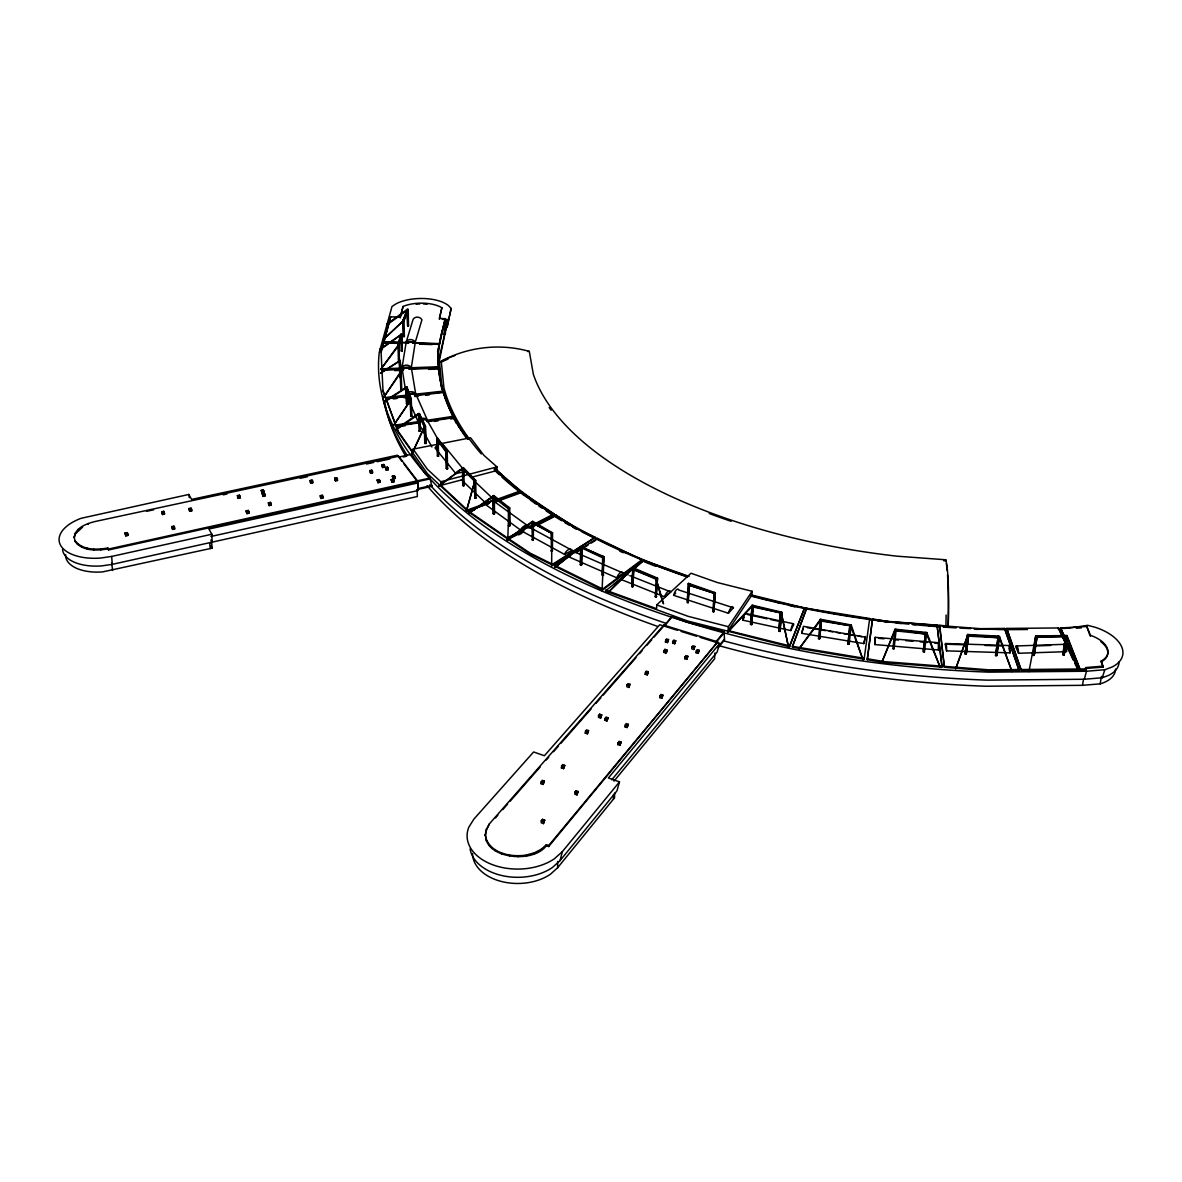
<?xml version="1.0" encoding="UTF-8"?>
<svg xmlns="http://www.w3.org/2000/svg" width="1182" height="1182" viewBox="0 0 1182 1182"><rect width="100%" height="100%" fill="white"/><g stroke="black" fill="none" stroke-linecap="round" stroke-linejoin="round"><path stroke-width="1.5" d="M526.64 855.96L526.64 854.955L534.53 852.724L541.267 849.223L546.38 844.702L548.67 845.544L548.655 846.534L546.38 845.706C530.836 866.79 469.993 856.137 489.422 823.81L663.811 625.101L717.696 641.885L548.655 846.534M532.624 522.119L533.407 521.735L533.348 539.731L532.565 540.115L531.9 521.705L532.683 521.321L552.555 532.86L552.408 550.93L551.625 551.329L551.034 532.816L551.831 532.432L551.625 551.329M532.565 540.115L532.683 521.321M531.9 522.607L506.65 539.686L531.9 521.705L551.772 533.245L551.684 566.252L551.684 565.336M534.53 853.714L534.53 852.724M540.913 783.651L542.139 780.297L544.341 781.08L543.114 784.434L540.913 783.651L542.124 782.262M541.267 820.796L541.253 822.775L543.498 823.603L544.754 820.145L542.508 819.333L541.267 820.796L543.513 821.608L544.754 820.145M541.253 850.213L541.267 849.223M542.494 821.313L542.508 819.333M543.114 784.434L544.341 781.08M543.498 823.603L543.513 821.608M546.38 845.706L546.38 844.702M523.493 531.516L508.954 538.962L508.954 539.849L530.053 553.989L552.585 565.144L552.6 564.242L595.181 537.322L577.23 528.738L555.806 514.968L529.95 528.206M493.825 501.7L521.055 491.83L554.062 513.845L554.062 514.731L528.31 528.014M569.813 555.614L554.506 565.188L554.491 566.089L602.702 589.966L641.974 560.623L642.018 559.721L597.368 538.371L574.408 552.733M555.806 514.968L555.806 515.854L549.586 511.85M472.564 853.463A45.344 30.141 -0.4 0 0 500.858 881.329A45.344 30.141 -0.4 0 0 550.457 874.207L557.608 867.765L557.682 861.427M561.376 767.901L562.573 764.577L564.76 765.345L563.563 768.655L561.376 767.901L562.558 766.527M563.563 768.655L564.76 765.345M874.887 644.574L875.197 637.349L938.552 642.712L938.671 646.554L938.449 649.982L874.887 644.574L875.197 637.349M574.836 792.162L574.807 794.127L577.023 794.91L578.249 791.526L576.018 790.743L574.836 792.162L577.067 792.945L578.249 791.526M575.989 792.708L576.018 790.743M603.337 557.298L582.105 547.414L581.81 564.686L580.288 564.745L580.598 546.557L604.209 556.781L603.071 575.486L602.229 575.102L602.672 556.825L603.367 556.382L602.229 575.102M577.023 794.91L577.067 792.945M581.116 565.129L582.12 546.498M585.223 733.106L586.39 729.87L588.547 730.594L587.365 733.83L585.223 733.106L586.361 731.791M587.365 733.83L588.547 730.594M595.181 537.322L552.585 565.144M597.368 538.371L597.353 539.258L582.105 531.974M598.55 715.465L598.506 717.385L600.633 718.109L601.786 714.903L599.658 714.194L598.55 715.465L600.678 716.189L601.786 714.903M602.081 589.966L602.066 590.882L603.514 557.224L580.598 546.557L554.801 567.493L580.584 547.473M599.614 716.115L599.658 714.194M603.071 575.486L603.514 557.224M600.633 718.109L600.678 716.189M689.106 576.388L643.85 560.371L605.465 590.97L687.732 621.038L789.517 646.805L804.558 607.976L751.87 595.063L728.112 630.567L789.591 645.86L804.558 607.976M604.815 720.266L605.967 717.06L608.109 717.784L606.942 720.99L604.815 720.266L605.923 718.981M606.942 720.99L608.109 717.784M613.458 799.121L613.591 794.481M614.67 793.152L614.537 797.791L557.608 867.765M617.772 744.586L618.94 741.321L621.126 742.06L619.944 745.325L617.772 744.586L618.88 743.256M619.944 745.325L621.126 742.06M624.953 726.812L626.105 723.591L628.263 724.315L627.11 727.536L624.953 726.812L626.046 725.512M626.888 684.866L626.829 686.757L628.927 687.451L630.065 684.319L627.952 683.624L626.888 684.866L629.001 685.545L630.065 684.319M627.11 727.536L628.263 724.315M632.621 586.952L633.877 568.128L632.621 586.952L631.735 586.567L632.991 567.744L657.532 578.131L656.143 597.043L655.242 596.659L656.631 577.747L656.025 592.67M628.927 687.451L629.001 685.545M631.735 586.567L632.991 567.744M635.295 567.877L643.85 560.371M645.121 674.228L646.244 671.125L648.327 671.804L647.219 674.907L645.121 674.228L646.17 673.016M647.219 674.907L648.327 671.804M656.143 597.043L657.532 578.131M751.87 595.063L752.121 591.281L717.356 582.534L691.042 573.24L656.749 604.903L656.586 608.715L605.494 590.069M659.659 697.587L660.782 694.44L662.91 695.134L661.787 698.281L659.659 697.587L660.694 696.346M663.811 625.101L663.782 626.032L659.719 624.761L544.385 755.726L533.614 751.974L473.893 819.096L468.84 827.164A50.782 33.392 -0.3 0 0 492.835 864.825A50.782 33.392 -0.3 0 0 554.388 858.753L562.41 851.587L619.501 781.849L608.39 777.978L719.72 643.451L700.025 637.32M661.787 698.281L662.91 695.134M663.826 652.405L664.905 649.361L666.988 650.011L666.899 651.888L665.894 653.055L663.826 652.405L664.905 649.361M665.392 641.944L666.485 638.93L668.539 639.565L667.446 642.594L665.392 641.944L666.397 640.792M665.894 653.055L666.988 650.011M667.446 642.594L668.539 639.565M672.588 643.111L673.666 640.083L675.735 640.733L674.656 643.762L672.588 643.111L673.592 641.959M924.427 651.976L923.29 651.193L925.609 632.4L923.26 651.858L924.427 651.976L926.777 632.518L895.055 629.208L892.883 648.637L894.035 648.755L896.222 629.326M926.629 634.128L940.222 667.431L926.777 632.518M674.656 643.762L675.735 640.733M713.795 602.17L714.371 592.404L712.746 611.537L713.736 611.877L715.361 592.743L688.545 583.361L687.067 602.421L688.042 602.776L689.52 583.716L688.042 602.776M684.688 658.67L685.767 655.611L687.865 656.261L686.772 659.334L684.688 658.67L685.678 657.488M687.88 596.851L688.545 583.361M686.772 659.334L687.865 656.261M691.854 646.968L691.751 648.829L693.834 649.479L694.913 646.451L692.829 645.8L691.854 646.968L693.923 647.618L694.913 646.451M693.834 649.479L693.923 647.618M695.991 652.686L697.07 649.642L699.168 650.292L698.074 653.336L695.991 652.686L696.981 651.504M698.074 653.336L699.168 650.292M712.746 611.537L713.5 607.459M713.736 611.877L715.361 592.743M714.933 652.937L714.578 658.847L614.019 781.125M210.898 536.48L417.867 490.56L418.339 482.832L404.052 464.083M728.112 630.567L728.363 626.711L752.121 591.281M892.883 648.637L894.035 648.755M894.907 630.804L881.506 663.132L895.055 629.208M752.845 606.987L780.578 612.867L753.2 606.396L751.604 624.672L750.54 624.406L752.18 605.199L781.745 612.187L779.943 631.454L778.849 631.203L780.312 612.527L778.849 631.203M750.54 624.406L752.18 605.199M751.604 624.672L753.259 605.45M779.943 631.454L781.745 612.187M789.517 646.805L789.591 645.86M792.383 646.332L792.309 647.263L864.116 659.201L869.686 618.526L806.641 608.316L792.383 646.332L864.219 658.271L864.116 659.201M792.945 645.535L806.641 608.316M821.46 620.447L819.614 638.841L818.491 638.635L820.411 619.294L851.217 624.982L849.119 644.367L847.996 644.16L849.858 625.396L847.996 644.16M819.614 638.841L821.549 619.501M869.686 618.526L869.583 619.442L872.405 619.9L867.263 659.733L884.269 662.555L941.936 667.106L942.054 666.16L937.104 625.352L889.145 621.673L872.508 618.969L867.263 659.733M872.405 619.9L872.508 618.969M941.936 667.106L937.104 625.352M939.616 626.475L939.734 625.559L979.996 628.647L1004.567 628.425L1019.179 670.49L988.551 670.77L944.388 667.298L939.616 626.475L936.986 626.283M944.388 667.298L939.734 625.559M983.335 636.3L998.184 637.733L968.693 636.182L968.723 634.571L966.27 654.06L965.103 654.001L967.556 634.512L999.381 636.182L1011.999 671.568L999.351 637.792M965.103 654.001L967.556 634.512M966.27 654.06L968.353 637.305M995.584 655.611L998.214 636.123L995.584 655.611L996.751 655.67L999.499 636.847L967.659 635.177L955.617 668.997L967.526 636.123M996.751 655.67L999.13 637.896M1004.567 628.425L1019.179 670.49M1006.68 628.41L1021.351 670.475L1078.043 669.958L1078.206 669.012L1058.333 627.967L1006.68 628.41L1021.351 670.475M411.321 367.602L415 344.065A5.171 4.565 10.5 0 0 405.914 343.932L402.057 367.469L411.321 367.602A5.275 4.625 10.2 0 0 402.057 367.469M801.677 633.316L803.435 626.327L865.534 637.231L863.791 643.569L801.677 633.316L803.184 628.617M863.791 643.569L865.387 636.507M1029.094 670.667L1028.946 671.612L1035.713 635.916L1066.991 635.547L1080.614 670.741L1067.11 637.172M1034.176 655.389L1037.131 636.581L1034.176 655.389L1033.024 655.404L1035.713 635.916M1033.024 655.404L1035.979 636.596L1067.257 636.226L1064.14 655.035L1062.721 654.37L1065.839 635.561L1062.987 655.05M1073.271 660.103L1058.333 627.967M1103.308 666.116L1085.549 667.579L1085.933 669.884L1079.86 669.943L1060.52 627.952L1086.805 626.49L1090.484 635.34A27.807 15.159 10.1 0 1 1101.181 661.019L1103.146 667.062L1085.386 668.524M1064.14 655.035L1066.991 635.547M1086.805 626.49L1089.715 634.793M1079.86 669.943L1060.52 627.952M1090.336 636.271L1090.484 635.34M718.848 645.623A556.19 259.508 5.6 0 0 985.847 686.225L1082.461 685.324L1083.51 679.369M1103.146 667.062L1101.181 661.019M1082.461 685.324L1100.132 683.861L1101.461 676.414M485.196 835.482L486.26 828.966M443.723 334.329L445.289 327.384L447.047 327.444L451.125 308.458L448.569 305.68A32.032 14.347 -1.2 0 0 395.881 303.922L391.996 306.478L379.274 352.325A562.543 259.346 5.6 0 0 988.846 672.144L1086.494 671.243L1104.786 669.736L1111.952 667.062A42.33 23.064 10.1 0 0 1095.167 627.273L1087.691 625.308L1069.089 628.159A498.686 228.82 5.5 0 1 1058.378 628.676M451.125 308.458L447.047 327.444M439.157 358.663L446.175 327.414L445.998 319.45A498.686 228.82 5.5 0 0 467.747 439.069M439.187 361.633L447.786 319.775M456.237 423.186C444.329 398.689 433.868 371.133 439.423 343.593L445.097 318.623L439.379 318.431L441.861 307.734A26.211 11.761 -1.2 0 0 403.047 306.448L400.196 317.116L390.651 316.806L381.106 352.325M445.126 319.421L439.453 344.405L419.699 343.74M439.394 319.229L441.861 307.734M399.486 361.722L398.467 362.12L397.994 345.233L398.91 345.262L399.486 361.722L398.467 362.12M397.92 346.489L380.678 369.478L397.891 345.661L400.772 334.122L401.23 350.891L402.131 350.921L401.688 334.151L379.91 349.118L379.939 349.931L400.801 334.949M401.23 350.891L402.235 350.493M399.294 361.293L380.501 373.172L400.21 360.421L400.816 377.457L399.871 377.486L398.807 345.691L401.688 334.151M938.449 649.982L938.552 642.712M400.225 317.914L403.047 306.448M470.096 848.927A48.034 31.781 -0.3 0 0 502.158 875.611A48.034 31.781 -0.3 0 0 552.408 867.499L559.987 860.688L562.41 851.587M723.753 640.88A559.234 259.552 5.6 0 0 987.206 680.138L1084.308 679.251L1086.494 671.243M619.501 781.849L616.974 790.817L559.987 860.688M474.809 481.562L466.299 511.407L474.795 480.675L475.725 480.424L475.962 498.08L475.046 498.331L474.337 480.202L475.267 479.951L474.351 481.089L462.916 469.21L463.846 468.958L475.282 480.838M82.622 527.083L75.367 533.939L74.259 537.677C74.85 527.778 86.478 523.774 94.663 521.602L398.674 456.222L417.571 481L417.601 481.872L108.478 549.985L107.828 548.02C96.821 549.837 82.134 550.546 74.88 540.396L74.998 541.297C82.252 551.447 96.924 550.738 107.946 548.921M415.296 342.13L421.959 319.687A5.053 4.462 18.2 0 0 413.124 319.303L406.298 341.731L415.296 342.13A5.156 4.521 17.9 0 0 406.298 341.731M719.72 643.451L717.09 652.109L611.759 779.854M1084.308 679.251L1102.289 677.759L1104.786 669.736M849.119 644.367L848.218 643.525M850.907 626.549L863.023 659.984L851.217 624.982M849.991 625.721L821.224 621.067M818.491 638.635L819.85 638.221M820.101 620.846L798.781 649.184L820.411 619.294M403.49 336.515L403.121 319.894L404.008 319.953L404.392 336.56L403.49 336.515L402.959 320.307L407.288 309.329L408.174 309.389L408.529 325.892L407.657 325.833L407.14 309.728L408.026 309.787M407.657 325.833L407.288 309.329L386.839 324.149L386.869 324.947L407.317 310.142M404.392 336.56L403.653 336.102M408.529 325.892L407.805 325.434M408.174 309.389L403.845 320.352L382.628 340.224L402.988 321.12M424.545 427.234L411.587 454.435L424.515 426.362L418.398 413.611L395.985 429.169L396.014 430.012L418.413 414.468M790.773 630.553L793.757 624.51A6.398 1.152 -78 0 0 792.501 624.746A6.398 1.152 -78 0 0 790.773 630.553L742.695 620.151A6.353 1.285 -78 0 1 744.453 614.389A6.353 1.285 -78 0 1 745.857 614.182M742.695 620.151L744.276 617.167M487.058 828.671L489.422 823.81M410.435 400.284L393.739 425.165L411.366 399.339L406.918 386.957L384.977 400.861L385.007 401.703L406.002 387.903M400.225 373.364L383.559 397.462L400.196 372.522L401.156 372.478M717.784 647.248L724.477 639.152M718.183 647.633L724.507 639.964L724.138 631.853L686.757 622.146L671.937 616.723L654.089 637.083M548.67 845.544L717.696 641.885M715.568 642.166L724.138 631.853M715.997 642.52L724.182 632.665M664.24 626.386L671.937 616.723M495.494 817.9L497.903 815.152M502.749 809.626L507.58 804.115M510.003 801.352L540.233 766.882M546.291 759.982L548.714 757.234M553.545 751.708L558.392 746.182M560.815 743.419L591.103 708.89M595.95 703.364L600.796 697.838M603.219 695.075L635.916 657.798M639.551 653.646L641.974 650.883M646.82 645.357L651.666 639.846M728.393 613.251L733.387 607.799L678.778 589.995A6.279 2.29 -72 0 0 676.326 589.892A6.279 2.29 -72 0 0 673.622 595.314L728.393 613.251A6.353 2.172 -72 0 1 731.067 607.74A6.353 2.172 -72 0 1 733.387 607.799M751.767 606.721L727.551 632.326L751.826 605.79L781.405 612.793L788.616 647.692L781.332 613.724M673.622 595.314L675.69 593.187M632.311 569.148L607.711 592.832L632.34 568.217L656.882 578.619M628.115 574.984A6.176 2.807 -68.4 0 0 625.13 574.688A6.176 2.807 -68.4 0 0 621.983 579.86L664.624 596.836L670.667 591.842L629.814 575.664M613.99 584.381L626.77 574.467M655.242 596.659L656.778 596.555M642.018 559.721L602.717 589.05L554.506 565.188M655.936 579.165L656.586 578.678L633.197 569.517L655.936 579.165L663.028 603.086M462.472 468.737L438.492 486.334L463.374 467.614L475.725 480.424M579.52 554.077L576.136 552.615A6.087 3.103 -66.4 0 0 572.886 552.171A6.087 3.103 -66.4 0 0 569.532 557.165L616.841 577.865L623.387 573.167L582.889 555.54M492.909 496.75L468.353 513.712L493.766 495.539L509.738 507.979L509.797 525.857L508.925 526.167L508.26 507.832L509.147 507.506L509.797 525.857M604.209 556.781L602.643 557.756L581.411 547.857M580.288 564.745L581.81 564.686M557.564 564.169L563.681 560.342M575.93 552.674L578.988 550.753M583.583 547.887L588.163 545.005M591.222 543.099L595.817 540.218M564.538 554.417L572.044 550.324L530.644 527.852A5.969 3.59 -61.4 0 0 526.891 527.157A5.969 3.59 -61.4 0 0 523.124 531.811L564.538 554.417A6.073 3.546 -61.4 0 1 568.32 549.674A6.073 3.546 -61.4 0 1 572.044 550.324M488.727 503.547L468.308 510.949L468.308 511.821L507.388 538.8L523.478 530.496M468.308 510.949L507.373 537.913L554.062 513.845M518.647 534.885L521.883 533.23M539.642 524.128L554.181 516.682M550.886 550.901L552.408 550.93M551.772 533.245L552.555 532.86M531.856 539.686L533.348 539.731M520.597 530.068L529.078 526.729L495.243 502.276A5.866 4.063 -54 0 0 491.018 501.242A5.866 4.063 -54 0 0 486.836 505.497L520.597 530.068A5.969 4.048 -54 0 1 524.852 525.724A5.969 4.048 -54 0 1 529.078 526.729M1102.289 677.759L1108.642 675.365A40.025 21.956 10.2 0 0 1119.073 661.964M468.308 511.821L475.12 509.353M495.539 501.966L521.055 492.717L521.055 491.83M508.334 525.709L509.206 525.384M520.11 491.003L497.031 470.51L497.001 466.92L483.822 455.247L470.554 437.783L413.109 449.116L427.278 469.121L440.827 481.754L440.916 485.374L467.348 510.048L520.11 491.003L523.183 494.608M419.802 422.713L396.236 426.2L396.265 427.042L398.142 432.095L427.396 473.598L467.363 510.934L489.481 502.941M492.879 501.715L520.11 491.875M493.057 513.638L494.504 513.786L493.057 513.638L492.894 495.849L509.147 508.408M509.738 507.979L508.275 508.718L493.485 497.194L494.357 496.883M461.423 479.818L485.403 502.778L494.475 500.119L474.396 481.074M474.588 497.858L475.962 498.08M440.827 481.754L497.001 466.92M440.916 485.374L461.955 479.803M470.732 477.469L497.031 470.51M475.046 498.331L474.795 480.675L462.458 467.85L462.753 485.403L464.127 485.639L463.861 470.628M462.753 485.403L464.127 485.639M455.838 473.627L465.22 471.529A5.747 4.58 -38.9 0 0 460.492 469.963A5.747 4.58 -38.9 0 0 455.838 473.627L435.05 447.934A5.629 4.536 -38.9 0 1 439.601 444.343A5.629 4.536 -38.9 0 1 444.284 445.924L462.901 468.678M65.616 554.594A38.046 19.872 -7 0 0 102.598 571.896L212.154 548.138L211.504 541.061M401.91 461.29L397.3 455.233L191.661 499.41L188.795 494.46L80.997 518.337A42.567 21.97 -6.8 0 0 60.297 544.754A42.567 21.97 -6.8 0 0 100.44 558.067L111.684 556.427L211.888 534.234L212.11 542.095L210.898 540.011M431.755 485.492L418.059 488.521L417.852 481.576L430.056 478.887M62.528 549.482A40.291 20.936 -6.9 0 0 101.637 565.897L112.246 564.361L417.349 496.514L417.143 489.599L432.154 486.26M211.637 542.479L209.687 542.922L210.219 548.581M321.031 498.435L322.996 498.006L322.893 496.248L322.228 495.258L320.263 495.686L321.031 498.435L320.263 495.686M107.828 548.02L108.36 549.083L429.849 478.06L431.962 486.304M418.339 482.832L208.874 529.034L211.888 534.234M125.056 533.082L127.154 532.624L127.686 533.673L127.892 535.461L125.809 535.919L125.056 533.082L125.809 535.919M125.602 534.131L127.686 533.673M268.432 502.823L270.427 502.394L271.062 503.399L271.195 505.157L269.2 505.601L268.432 502.823L269.2 505.601M392.394 476.169L394.3 475.755L395.024 476.715L395.083 478.459L393.178 478.873L392.394 476.169L393.178 478.873M269.068 503.827L271.062 503.399M377.25 479.995L379.156 479.582L379.865 480.542L379.939 482.286L378.018 482.714L377.25 479.995L378.018 482.714M393.118 477.129L395.024 476.715M268.565 504.596L270.545 504.153L271.195 505.157M377.945 480.971L379.865 480.542M171.848 526.596L173.902 526.153L174.478 527.187L174.67 528.975L172.602 529.418L171.848 526.596L172.602 529.418M246.225 510.875L248.235 510.432L248.87 511.451L249.003 513.224L246.994 513.653L246.225 510.875L246.994 513.653M172.424 527.63L174.478 527.187M391.198 479.611L393.104 479.198L393.828 480.158L393.887 481.901L391.981 482.315L391.198 479.611L391.981 482.315M246.861 511.88L248.87 511.451M391.907 480.572L393.828 480.158M246.373 512.648L248.383 512.205L249.003 513.224M320.928 496.676L322.893 496.248M320.366 497.445L322.331 497.016L322.996 498.006M161.712 511.747L162.274 512.766L164.313 512.323L164.505 514.096L162.466 514.539L161.712 511.747L163.751 511.304L164.313 512.323M261.192 490.323L261.813 491.298L263.793 490.87L263.926 492.628L261.961 493.057L261.192 490.323L263.172 489.895L263.793 490.87M237.375 495.613L237.981 496.588L239.976 496.159L240.123 497.918L238.129 498.361L237.375 495.613L239.37 495.169L239.976 496.159M381.889 464.881L382.584 465.826L384.475 465.413L384.549 467.156L382.658 467.555L381.889 464.881L383.781 464.482L384.475 465.413M237.523 497.371L239.503 496.942L240.123 497.918M310.068 480.498L310.718 481.458L312.669 481.044L312.772 482.788L310.836 483.216L310.068 480.498L312.004 480.084L312.669 481.044M310.172 482.241L312.122 481.828L312.772 482.788M381.949 466.609L383.84 466.21L384.549 467.156M188.972 508.57L190.996 508.127L191.573 509.132L191.75 510.905L189.726 511.348L188.972 508.57L189.726 511.348M262.286 493.662L264.266 493.234L264.886 494.209L265.019 495.967L263.054 496.396L262.286 493.662L263.054 496.396M189.548 509.575L191.573 509.132M334.801 478.237L336.722 477.809L337.402 478.769L337.491 480.513L335.57 480.941L334.801 478.237L335.57 480.941M369.848 470.599L371.754 470.185L372.448 471.145L372.522 472.874L370.616 473.288L369.848 470.599L370.616 473.288M385.495 467.54L387.386 467.126L388.095 468.072L388.169 469.801L386.263 470.214L385.495 467.54L386.263 470.214M262.921 494.637L264.886 494.209M370.542 471.559L372.448 471.145M335.466 479.198L337.402 478.769M386.204 468.486L388.095 468.072M334.89 479.981L336.826 479.552L337.491 480.513M385.568 469.269L387.46 468.855L388.169 469.801M146.465 511.363L153.601 509.826M223.25 494.844L226.841 494.061M300.243 478.267L307.409 476.73M366.479 464.009L373.645 462.472M377.221 461.704L389.764 459M429.849 478.06L425.55 474.041L411.661 454.287L398.718 457.079L398.674 456.222M403.165 456.991L406.652 456.237M446.294 468.382L447.594 468.678L446.294 468.382L445.91 450.903L446.87 450.726L447.047 458.971M437.635 456.37L438.581 456.193L438.167 438.817L437.207 439.01L437.635 456.37L436.867 438.537L437.828 438.345L447.21 451.199L447.594 468.678M436.867 438.537L446.264 451.391L447.21 451.199M437.296 455.897L438.581 456.193M407.672 396.458L386.086 398.851L395.807 425.032L421.117 421.206M426.539 420.378L453.666 416.271L453.696 417.113L426.569 421.22M386.086 398.851L395.837 425.875L419.329 422.314M427.057 421.649L454.243 417.63L456.222 422.343L468.397 438.404M401.703 426.244L405.323 425.697M434.326 421.413L437.946 420.881M450.637 419.004L454.257 418.472L454.243 417.63M424.781 443.073L425.963 443.427L424.781 443.073L424.294 425.889L425.254 425.756L425.742 442.955M425.963 443.427L425.49 426.229L424.515 426.362L425.003 443.56M420.083 431.031L418.901 430.691L420.083 431.031L419.58 413.936L418.62 414.069M417.97 421.427A5.496 4.698 -23.2 0 1 422.639 418.295A5.496 4.698 -23.2 0 1 427.456 420.245L416.404 395.349A5.393 4.639 -23.1 0 0 411.661 393.414A5.393 4.639 -23.1 0 0 407.081 396.472L417.97 421.427L421.132 421.028M527.807 351.556L529.3 351.394L533.348 374.295A404.17 183.402 5.4 0 0 896.931 556.175L945.763 559.766A124.258 10.239 -86.1 0 1 948.2 626.002L889.189 621.481A496.588 227.963 5.5 0 1 751.013 595.536M382.983 390.518L385.583 397.492L407.14 395.113M414.335 394.315L443.087 391.139L443.117 391.966L414.365 395.157M403.476 369.434L381.993 370.217L383.027 391.345L385.613 398.334L407.169 395.94M414.867 395.66L443.649 392.483L453.666 416.271M393.31 398.895L396.901 398.497M404.096 397.699L407.701 397.3M414.897 396.502L418.487 396.103M425.683 395.305L429.288 394.906M410.775 415.916L411.897 416.286L410.775 415.916L410.243 398.969L411.203 398.881L411.897 416.286M406.534 403.889L407.642 404.244L406.534 403.889L405.973 387.061L410.405 399.427L410.937 416.389M407.081 387.415L406.135 387.504L406.697 404.347M485.196 834.492C487.752 853.005 511.067 857.763 526.64 854.955M1076.27 628.248L1081.456 627.834M410.952 394.182L415.695 393.902L411.632 369.478A5.275 4.654 -8.1 0 0 402.353 369.996L406.209 394.448A5.378 4.713 -8.3 0 1 407.362 393.059M400.787 389.218L401.732 389.188L401.112 372.035L400.166 372.079L400.787 389.218L401.732 389.188M399.294 360.894L400.24 360.85M399.324 361.722L400.27 361.692M409.622 368.621L439.157 367.543L439.128 366.73L381.919 368.799L381.949 369.626L404.096 368.814M408.839 369.242L439.276 368.149L441.049 386.278L443.087 391.139M394.552 370.587L403.49 370.262M428.549 369.36L437.503 369.035M1016.239 645.963L1064.598 644.323M1034.102 645.978L1050.695 645.431M1018.544 653.277A6.501 1.803 87.1 0 0 1017.525 647.145A6.501 1.803 87.1 0 0 1015.648 646.598L1018.544 653.277L1066.725 651.651A6.501 1.936 87 0 0 1065.632 645.505M1032.773 654.739L1033.91 654.725M1062.721 654.37L1063.859 654.355M997.416 629.415L1026.833 629.164M1058.171 628.898L1060.357 628.868M1019.312 669.544L988.684 669.825L944.521 666.352M1021.499 669.529L1078.206 669.012M1080.023 668.997L1086.095 668.938M400.668 334.55L401.585 334.58L402.131 350.921M397.891 345.661L398.807 345.691M945.792 643.525L1009.103 645.535M1008.674 645.771A6.501 1.182 -88.9 0 1 1010.063 652.863L946.56 650.854L945.26 644.19L963.33 644.766M984.99 645.446L1001.257 645.963M442.26 319.332L448.643 319.539M383.781 341.701L408.913 342.558M412.503 342.677L439.423 343.593M408.809 342.972L383.662 342.115L381.062 351.512L381.949 369.626M412.4 343.09L439.335 344.021L437.635 351.468L439.128 366.73M398.171 343.002L383.81 342.514L390.651 316.806M383.692 342.928L396.265 343.356M419.61 344.154L432.169 344.583M968.605 635.517L975.963 635.901M965 653.321L966.167 653.38M995.48 654.931L996.648 654.991M943.62 560.696L945.807 560.859L945.763 559.766M896.148 623.136L901.482 623.549M912.135 624.362L915.681 624.643M928.106 625.588L931.652 625.869M943.28 626.755L946.93 627.036M974.382 629.149L978.046 629.43M942.054 666.16L884.372 661.625L867.366 658.788M878.61 638.339L884.033 638.797M894.877 639.713L898.497 640.023M905.722 640.629L912.962 641.25M920.187 641.856L927.412 642.461M934.652 643.082L938.257 643.392M895.01 629.858L926.747 633.183M896.119 630.272L905.294 631.232M908.958 631.616L925.462 633.995L896.074 630.922M804.484 608.893L806.567 609.232M833.576 613.606L837.181 614.197M840.771 614.773L844.376 615.364M877.399 620.713L880.723 621.244M884.047 621.791L887.387 622.323M807.321 627.657L810.955 628.263M814.59 628.854L818.239 629.459M821.874 630.05L825.509 630.656M829.143 631.247L832.793 631.853M836.428 632.444L840.062 633.05M843.712 633.641L847.346 634.246M850.981 634.837L854.616 635.443M858.265 636.034L861.9 636.64M820.175 619.915L850.996 625.603M823.248 620.772L848.203 625.381M745.34 613.399L793.314 623.727M747.63 614.566L767.148 618.777M770.694 619.531L777.786 621.067M750.895 623.815L751.959 624.081M779.204 630.597L780.283 630.863M761.385 598.402L766.704 599.747M775.555 601.978L780.874 603.322M789.739 605.553L795.043 606.898M728.363 626.711L687.968 616.28L656.749 604.903M665.51 626.563L677.582 630.331M681.039 631.41L696.582 636.241M672.676 641.25L674.73 641.9M665.481 640.083L667.534 640.733M696.095 650.809L698.178 651.459M684.777 656.793L686.86 657.443M663.9 650.528L665.968 651.179M645.195 672.336L647.293 673.016M659.733 695.681L661.876 696.375M625.012 724.876L627.169 725.6M604.859 718.346L607.001 719.07M585.267 731.17L587.41 731.894M617.831 742.651L620.003 743.389M561.391 765.951L563.578 766.704M687.998 583.893L714.815 593.275M641.974 560.623L643.821 561.273M654.045 564.893L686.417 576.358M540.928 781.701L543.129 782.469M713.293 611.005L714.283 611.345M632.385 586.095L633.271 586.464M602.923 574.644L603.766 575.043M618.836 549.541L625.455 552.703M552.6 564.242L530.053 553.087L508.954 538.962M525.739 496.514L530.216 499.395M534.692 502.261L539.155 505.142M542.139 507.063L546.616 509.944M560.386 518.809L572.635 526.67M495.952 470.421L502.66 476.376M509.368 482.345L512.057 484.723M458.453 426.111L468.397 439.246M417.143 489.599L417.867 490.56M395.083 478.459L394.3 475.755M393.887 481.901L393.104 479.198M379.939 482.286L379.156 479.582M372.522 472.874L371.754 470.185M263.926 492.628L263.172 489.895M265.019 495.967L264.266 493.234M191.75 510.905L190.996 508.127M210.647 545.537L212.154 548.138M439.66 442.304L427.899 421.516A5.496 4.639 -28.9 0 0 423.141 419.699A5.496 4.639 -28.9 0 0 418.517 422.949L431.932 446.988M174.67 528.975L173.902 526.153M164.505 514.096L163.751 511.304M127.892 535.461L127.154 532.624M1074.866 663.383L1078.043 669.958M425.49 426.229L419.344 413.478L418.398 413.611L419.122 431.149M396.236 426.2L398.098 431.238L413.227 452.676L413.109 449.116M655.98 578.234L663.575 603.869M411.661 454.287L411.868 455.114M1008.867 647.854L1010.063 652.863M74.141 536.791L74.998 541.297M188.795 494.46L189.283 497.711M81.588 546.276L81.706 547.177M78.101 529.433L78.219 530.334M77.406 543.646L77.539 544.533M75.249 533.052L75.367 533.939M87.143 548.138L87.261 549.039M93.674 549.083L93.777 549.985M88.148 523.523L88.266 524.409M100.721 549.039L100.839 549.94M111.714 563.267L112.6 570.433M108.36 549.083L108.478 549.985M162.274 512.766L162.466 514.539M454.848 355.605A115.408 99.569 -7.5 0 0 441.241 361.204L443.885 387.578A496.588 227.963 5.5 0 0 481.34 453.947M239.37 495.169L239.503 496.942M237.981 496.588L238.129 498.361M248.235 510.432L248.383 512.205M400.21 360.421L401.141 372.877L400.196 372.906L399.265 360.451M400.816 377.457L399.871 377.486M261.813 491.298L261.961 493.057M270.427 502.394L270.545 504.153M111.684 556.427L112.246 564.361M312.004 480.084L312.122 481.828M310.718 481.458L310.836 483.216M322.228 495.258L322.331 497.016M336.722 477.809L336.826 479.552M383.781 464.482L383.84 466.21M382.584 465.826L382.658 467.555M385.583 397.492L385.613 398.334M387.386 467.126L387.46 468.855M381.993 370.217L382.022 371.045M945.969 627.258L945.925 625.825A137.629 11.155 -86.2 0 0 946.102 615.024M395.807 425.032L395.837 425.875M406.918 386.957L407.642 404.244M419.507 418.605L419.861 430.558M437.828 438.345L438.241 455.72M447.165 464.511L447.254 468.19M446.264 451.391L446.648 468.87M443.649 392.483L443.678 393.31M439.276 368.149L439.29 368.961M445.097 318.623L445.422 333.723M463.846 468.958L462.901 468.323L463.211 485.876M463.374 467.614L463.492 474.632M467.348 510.048L467.363 510.934M489.614 845.174L489.629 846.179M486.334 840.018L486.349 841.008M493.633 514.096L493.485 496.307L494.357 495.997L494.504 513.786M494.844 849.607L494.844 850.612M493.766 495.539L493.928 513.328M501.656 852.99L501.67 853.995M508.925 526.167L508.851 508.29L507.728 540.558L507.728 539.657M509.605 855.103L509.605 856.093M507.373 537.913L507.388 538.8M518.13 855.768L518.13 856.773M441.241 361.204A104.179 90.157 -7.5 0 1 529.3 351.394M946.309 563.563A137.644 11.303 -86.2 0 1 947.181 570.611M947.521 574.91A137.644 11.303 -86.2 0 1 948.2 626.002M687.85 576.55A496.588 227.963 5.5 0 1 494.815 468.131M448.037 359.077A115.496 99.613 -7.5 0 0 441.329 362.076L439.497 362.268L442.009 387.859A498.538 228.909 5.5 0 0 466.698 438.463M655.449 566.237A498.538 228.909 5.5 0 1 644.16 561.716M623.239 552.733A498.538 228.909 5.5 0 1 619.811 551.181M576.269 529.196A498.538 228.909 5.5 0 1 572.96 527.32M569.665 525.443A498.538 228.909 5.5 0 1 564.819 522.592M561.613 520.686A498.538 228.909 5.5 0 1 555.348 516.83M552.275 514.894A498.538 228.909 5.5 0 1 546.232 510.993M541.814 508.038A498.538 228.909 5.5 0 1 538.918 506.073M536.067 504.093A498.538 228.909 5.5 0 1 530.496 500.119M525.089 496.13A498.538 228.909 5.5 0 1 502.01 477.173M499.365 474.78A498.538 228.909 5.5 0 1 494.268 469.963M731.126 521.277A405.736 184.156 5.4 0 1 709.215 513.49M551.167 410.257A405.736 184.156 5.4 0 1 549.157 407.509M1063.608 644.988A6.501 1.936 87 0 1 1065.307 644.929M664.624 596.836A6.25 2.733 -68.4 0 1 667.756 591.591A6.25 2.733 -68.4 0 1 670.667 591.842M408.13 392.513A5.378 4.713 -8.3 0 1 415.695 393.902M616.841 577.865A6.176 3.014 -66.4 0 1 620.195 572.782A6.176 3.014 -66.4 0 1 623.387 573.167M485.403 502.778A5.851 4.388 -46.3 0 1 489.909 498.804A5.851 4.388 -46.3 0 1 494.475 500.119M945.26 644.19A6.486 0.99 -88.8 0 1 946.28 644.722A6.486 0.99 -88.8 0 1 946.56 650.854M1027.557 629.504A498.686 228.82 5.5 0 1 974.323 628.735M970.703 628.588A498.686 228.82 5.5 0 1 959.828 628.07M956.194 627.864A498.686 228.82 5.5 0 1 943.472 627.066M939.838 626.815A498.686 228.82 5.5 0 1 912.578 624.51M908.958 624.155A498.686 228.82 5.5 0 1 750.274 595.905M687.496 577.052A498.686 228.82 5.5 0 1 494.253 469.106M657.399 626.327A556.19 259.508 5.6 0 1 427.116 485.713M405.574 455.912A556.19 259.508 5.6 0 1 384.785 402.486M665.51 623.165A559.234 259.552 5.6 0 1 429.864 484.768M407.199 455.41A559.234 259.552 5.6 0 1 382.643 396.014M416.138 304.188A26.211 11.761 -1.2 0 1 419.787 303.966M423.452 303.981A26.211 11.761 -1.2 0 1 427.042 304.217M1100.944 641.723A27.792 15.174 10.1 0 1 1101.018 661.964M1115.557 669.071A37.765 20.818 10.2 0 1 1100.132 683.861M401.614 335.392L398.94 346.09L398.024 346.06L400.698 335.363L401.614 335.392M407.155 310.541L403.136 320.706L404.037 320.765L408.041 310.6L407.155 310.541M714.312 593.334L688.929 585.164L714.312 593.334M551.817 533.333L532.624 523.02L551.817 533.333M446.885 451.598L445.924 451.79L437.237 439.881L438.182 439.689L446.885 451.598M425.284 426.628L424.323 426.761L418.635 414.926L419.595 414.793L425.284 426.628M411.218 399.723L410.272 399.826L406.165 388.346L407.11 388.257L411.218 399.723M1065.691 636.507L1036.717 636.847L1065.691 636.507"/></g></svg>
